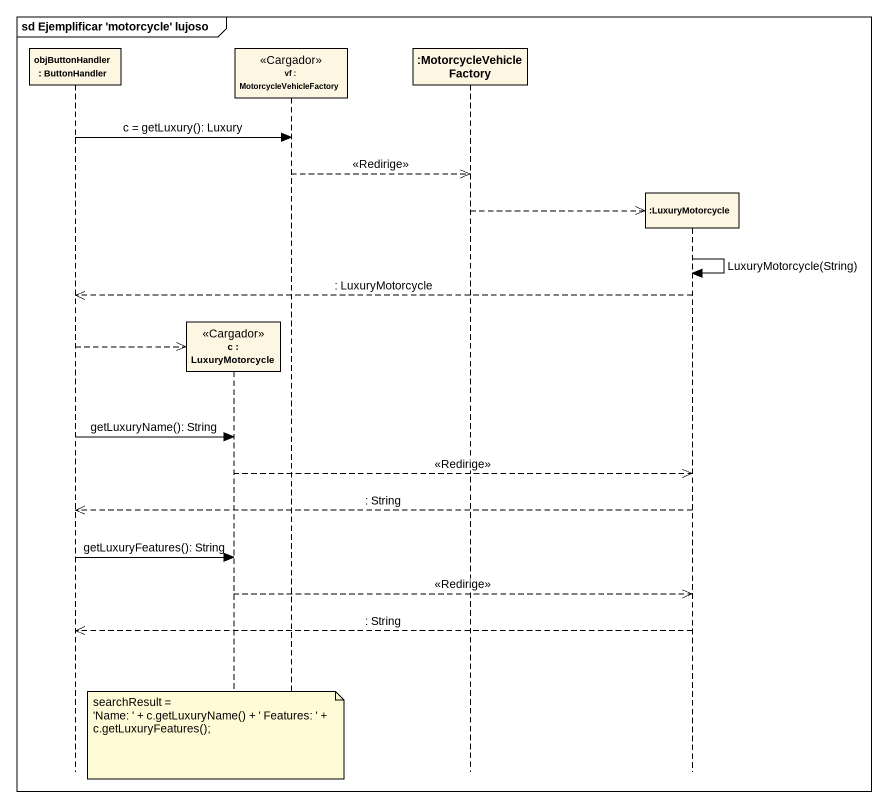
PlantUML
@startuml
mainframe sd Ejemplificar 'motorcycle' lujoso
hide footbox
participant "objButtonHandler : ButtonHandler" as objButtonHandler
participant "c : LuxuryMotorcycle" as c <<Cargador>>
participant "vf : MotorcycleVehicleFactory" as vf <<Cargador>>
participant ":MotorcycleVehicleFactory" as MotorcycleVehicleFactory
participant ":LuxuryMotorcycle" as LuxuryMotorcycle

objButtonHandler -> vf : c = getLuxury(): Luxury
vf -->> MotorcycleVehicleFactory : <<Redirige>>
MotorcycleVehicleFactory -->> LuxuryMotorcycle **
LuxuryMotorcycle -> LuxuryMotorcycle : LuxuryMotorcycle(String)
LuxuryMotorcycle -->> objButtonHandler : : LuxuryMotorcycle
objButtonHandler -->> c **
objButtonHandler -> c : getLuxuryName(): String
c -->> LuxuryMotorcycle : <<Redirige>>
LuxuryMotorcycle -->> objButtonHandler : : String
objButtonHandler -> c : getLuxuryFeatures(): String
c -->> LuxuryMotorcycle : <<Redirige>>
LuxuryMotorcycle -->> objButtonHandler : : String
note over c
  searchResult =
  ~'Name: ' + c.getLuxuryName() + ' Features: ' + c.getLuxuryFeatures();
end note
@enduml
